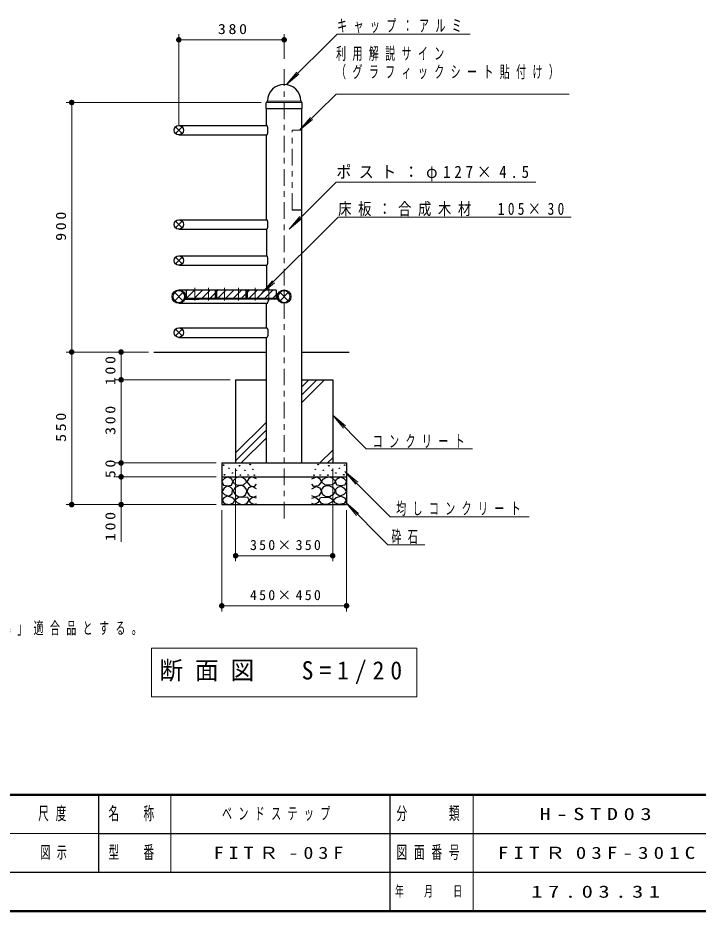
# Model space of a CAD drawing. Units: millimetres on the paper, scale 1:20. Extents: x -365 to 0, y -5 to 257.
# Drawn here: x -197.1 to -74.4, y 0 to 161.1 of the extents above; entities that cross this region are included whole.
import ezdxf

# ---------------------------------------------------------------- set-up
doc = ezdxf.new("R2010")
doc.units = ezdxf.units.MM
doc.linetypes.add('USER2', pattern=[6, 3, -1, 1, -1])
doc.linetypes.add('USER3', pattern=[8, 3, -1, 1, -1, 1, -1])
doc.layers.add('LY_1', color=7, linetype='Continuous', lineweight=13)
doc.layers.add('LY_8', color=7, linetype='Continuous', lineweight=13)
doc.layers.add('LY_3', color=7, linetype='Continuous')
doc.styles.add('ＭＳ ゴシック', font='')
doc.styles.get('ＭＳ ゴシック').set_extended_font_data('MS Gothic')

# ---------------------------------------------------------------- blocks, each defined once
blk = doc.blocks.new('filled_dot')
at = {"color": 0, "linetype": 'Continuous', "lineweight": -2, "const_width": 1.25}
blk.add_lwpolyline([(-0.625, 0, 1), (0.625, 0, 1)], format="xyb", close=True, dxfattribs=at)

msp = doc.modelspace()

# ---------------------------------------------------------------- linework, layer by layer
at = {"layer": 'LY_1'}
for p, q in [((-168.051, 141.813), (-168.051, 158.118)), ((-149.051, 153.67), (-149.051, 158.118)), ((-139.492, 158.16), (-148.696, 148.989)), ((-139.492, 158.16), (-115.492, 158.16)), ((-168.051, 157.118), (-149.051, 157.118)), ((-148.696, 148.989), (-146.764, 151.284)), ((-148.696, 148.989), (-146.394, 150.913)), ((-139.694, 147.302), (-146.257, 140.839)), ((-139.694, 147.302), (-97.694, 147.302)), ((-153.226, 145.813), (-188.36, 145.813)), ((-187.36, 100.813), (-187.36, 145.813)), ((-152.207, 145.834), (-145.894, 145.834)), ((-152.006, 146.063), (-146.095, 146.063)), ((-146.257, 140.839), (-144.311, 143.123)), ((-146.257, 140.839), (-143.944, 142.75)), ((-167.45, 141.414), (-168.652, 140.211)), ((-168.652, 141.414), (-167.45, 140.211)), ((-139.647, 131.459), (-148.16, 122.964)), ((-139.647, 131.459), (-103.647, 131.459)), ((-168.652, 124.414), (-167.45, 123.211)), ((-167.45, 124.414), (-168.652, 123.211)), ((-139.314, 125.141), (-153.108, 111.347)), ((-148.16, 122.964), (-146.229, 125.26)), ((-148.16, 122.964), (-145.86, 124.89)), ((-139.314, 125.141), (-97.314, 125.141)), ((-168.652, 117.914), (-167.45, 116.711)), ((-167.45, 117.914), (-168.652, 116.711)), ((-153.108, 111.347), (-151.18, 113.645)), ((-153.108, 111.347), (-150.81, 113.275)), ((-167.192, 111.672), (-168.91, 109.953)), ((-168.91, 111.672), (-167.192, 109.953)), ((-166.664, 111.936), (-166.585, 112.015)), ((-166.623, 110.563), (-165.158, 112.028)), ((-165.244, 110.528), (-163.744, 112.028)), ((-163.83, 110.528), (-162.33, 112.028)), ((-162.416, 110.528), (-161.426, 111.518)), ((-161.176, 111.768), (-160.916, 112.028)), ((-161.001, 110.528), (-159.501, 112.028)), ((-159.587, 110.528), (-158.087, 112.028)), ((-158.173, 110.528), (-156.673, 112.028)), ((-156.759, 110.528), (-155.926, 111.361)), ((-155.676, 111.611), (-155.259, 112.028)), ((-155.345, 110.528), (-153.845, 112.028)), ((-153.93, 110.528), (-152.43, 112.028)), ((-152.516, 110.528), (-151.016, 112.028)), ((-151.102, 110.528), (-150.426, 111.204)), ((-148.192, 111.672), (-149.91, 109.953)), ((-149.91, 111.672), (-148.192, 109.953)), ((-167.45, 103.711), (-168.652, 104.914)), ((-168.652, 103.711), (-167.45, 104.914)), ((-173.525, 100.813), (-188.36, 100.813)), ((-173.525, 100.813), (-188.36, 100.813)), ((-187.36, 73.313), (-187.36, 100.813)), ((-178.449, 95.813), (-178.449, 100.813)), ((-158.801, 95.813), (-179.449, 95.813)), ((-178.449, 80.813), (-178.449, 95.813)), ((-145.876, 91.712), (-141.775, 95.813)), ((-145.876, 93.126), (-143.19, 95.813)), ((-145.876, 94.541), (-144.604, 95.813)), ((-140.301, 89.413), (-138.372, 87.115)), ((-140.301, 89.413), (-138.003, 87.485)), ((-134.247, 83.36), (-140.301, 89.413)), ((-157.801, 82.616), (-152.226, 88.191)), ((-157.801, 81.201), (-152.226, 86.776)), ((-156.775, 80.813), (-152.226, 85.362)), ((-142.633, 80.813), (-140.301, 83.145)), ((-134.247, 83.36), (-115.079, 83.36)), ((-161.301, 80.813), (-179.449, 80.813)), ((-178.449, 78.313), (-178.449, 80.813)), ((-141.219, 80.813), (-140.301, 81.731)), ((-157.801, 79.813), (-157.801, 63.08)), ((-140.301, 79.813), (-140.301, 63.08)), ((-138.087, 79.291), (-136.158, 76.992)), ((-138.087, 79.291), (-135.788, 77.362)), ((-129.917, 71.121), (-138.087, 79.291)), ((-161.301, 78.313), (-179.449, 78.313)), ((-178.449, 66.594), (-178.449, 78.313)), ((-161.301, 73.313), (-188.36, 73.313)), ((-137.96, 73.655), (-136.031, 71.357)), ((-137.96, 73.655), (-135.661, 71.727)), ((-130.342, 66.038), (-137.96, 73.655)), ((-160.301, 72.313), (-160.301, 54.057)), ((-137.801, 72.313), (-137.801, 54.057)), ((-129.917, 71.121), (-104.855, 71.121)), ((-130.342, 66.038), (-123.705, 66.038)), ((-140.301, 64.08), (-157.801, 64.08)), ((-137.801, 55.057), (-160.301, 55.057)), ((-172.951, 47.418), (-172.951, 38.618)), ((-125.151, 47.418), (-172.951, 47.418)), ((-125.151, 38.618), (-125.151, 47.418)), ((-172.951, 38.618), (-125.151, 38.618))]:
    msp.add_line(p, q, dxfattribs=at)
at = {"layer": 'LY_1', "linetype": 'USER2'}
for p, q in [((-149.051, 70.813), (-149.051, 152.67)), ((-165.176, 110.1), (-165.176, 112.368)), ((-162.676, 110.1), (-162.676, 112.368)), ((-159.801, 110.1), (-159.801, 112.368)), ((-157.301, 110.1), (-157.301, 112.368)), ((-154.301, 110.1), (-154.301, 112.368)), ((-151.801, 110.1), (-151.801, 112.368))]:
    msp.add_line(p, q, dxfattribs=at)
at = {"layer": 'LY_1', "lineweight": 25}
for p, q in [((-152.301, 144.738), (-152.28, 145.754)), ((-152.222, 145.891), (-152.094, 146.019)), ((-145.88, 145.891), (-146.007, 146.019)), ((-145.801, 144.738), (-145.821, 145.754)), ((-152.276, 144.713), (-145.826, 144.713)), ((-152.226, 141.663), (-152.226, 144.713)), ((-145.876, 80.813), (-145.876, 144.713)), ((-168.051, 141.663), (-152.196, 141.663)), ((-168.051, 139.963), (-152.196, 139.963)), ((-152.226, 124.663), (-152.226, 139.963)), ((-147.617, 126.438), (-145.876, 126.438)), ((-168.051, 124.663), (-152.196, 124.663)), ((-168.051, 122.963), (-152.196, 122.963)), ((-152.226, 122.963), (-152.226, 118.163)), ((-168.051, 118.163), (-152.196, 118.163)), ((-168.051, 116.463), (-152.196, 116.463)), ((-152.226, 116.463), (-152.226, 112.028)), ((-168.051, 112.028), (-150.576, 112.028)), ((-166.676, 110.678), (-166.676, 111.878)), ((-161.426, 110.678), (-161.426, 111.878)), ((-161.176, 110.678), (-161.176, 111.878)), ((-155.926, 110.678), (-155.926, 111.878)), ((-155.676, 110.678), (-155.676, 111.878)), ((-150.426, 110.678), (-150.426, 111.878)), ((-168.051, 109.598), (-152.196, 109.598)), ((-166.916, 110.378), (-164.37, 110.378)), ((-166.87, 110.528), (-150.232, 110.528)), ((-164.37, 110.528), (-164.37, 110.378)), ((-150.185, 110.378), (-164.37, 110.378)), ((-152.226, 105.163), (-152.226, 109.598)), ((-168.051, 105.163), (-152.196, 105.163)), ((-168.051, 103.463), (-152.196, 103.463)), ((-152.226, 80.813), (-152.226, 103.463)), ((-172.525, 100.813), (-152.226, 100.813)), ((-145.876, 100.813), (-137.322, 100.813)), ((-157.801, 95.813), (-152.226, 95.813)), ((-157.801, 95.813), (-157.801, 80.813)), ((-145.876, 95.813), (-140.301, 95.813)), ((-140.301, 95.813), (-140.301, 80.813)), ((-160.301, 80.813), (-160.301, 73.313)), ((-160.301, 80.813), (-137.801, 80.813)), ((-137.801, 80.813), (-137.801, 73.313)), ((-160.301, 78.313), (-137.801, 78.313)), ((-160.301, 73.313), (-137.801, 73.313))]:
    msp.add_line(p, q, dxfattribs=at)
at = {"layer": 'LY_1', "linetype": 'USER3'}
for p, q in [((-147.617, 140.813), (-145.876, 140.813)), ((-147.617, 126.438), (-147.617, 140.813))]:
    msp.add_line(p, q, dxfattribs=at)
at = {"layer": 'LY_1', "lineweight": 25}
for points in [[(-152.196, 139.963), (-152.166, 139.97), (-152.137, 139.991), (-152.108, 140.027), (-152.082, 140.076), (-152.057, 140.138), (-152.034, 140.211), (-152.014, 140.295), (-151.998, 140.388), (-151.985, 140.487), (-151.975, 140.593), (-151.969, 140.702), (-151.967, 140.813), (-151.969, 140.923), (-151.975, 141.033), (-151.985, 141.138), (-151.998, 141.238), (-152.014, 141.33), (-152.034, 141.414), (-152.057, 141.487), (-152.082, 141.549), (-152.108, 141.598), (-152.137, 141.634), (-152.166, 141.655), (-152.196, 141.663)], [(-152.196, 122.963), (-152.166, 122.97), (-152.137, 122.991), (-152.108, 123.027), (-152.082, 123.076), (-152.057, 123.138), (-152.034, 123.211), (-152.014, 123.295), (-151.998, 123.388), (-151.985, 123.487), (-151.975, 123.593), (-151.969, 123.702), (-151.967, 123.813), (-151.969, 123.923), (-151.975, 124.033), (-151.985, 124.138), (-151.998, 124.238), (-152.014, 124.33), (-152.034, 124.414), (-152.057, 124.487), (-152.082, 124.549), (-152.108, 124.598), (-152.137, 124.634), (-152.166, 124.655), (-152.196, 124.663)], [(-152.196, 116.463), (-152.166, 116.47), (-152.137, 116.491), (-152.108, 116.527), (-152.082, 116.576), (-152.057, 116.638), (-152.034, 116.711), (-152.014, 116.795), (-151.998, 116.888), (-151.985, 116.987), (-151.975, 117.093), (-151.969, 117.202), (-151.967, 117.313), (-151.969, 117.423), (-151.975, 117.533), (-151.985, 117.638), (-151.998, 117.738), (-152.014, 117.83), (-152.034, 117.914), (-152.057, 117.987), (-152.082, 118.049), (-152.108, 118.098), (-152.137, 118.134), (-152.166, 118.155), (-152.196, 118.163)], [(-152.196, 109.598), (-152.136, 109.611), (-152.078, 109.652), (-152.022, 109.719), (-151.97, 109.811), (-151.923, 109.926), (-151.883, 110.061), (-151.849, 110.212), (-151.824, 110.378)], [(-152.196, 105.163), (-152.163, 105.154), (-152.131, 105.128), (-152.101, 105.086), (-152.072, 105.028), (-152.046, 104.955), (-152.023, 104.869), (-152.004, 104.772), (-151.988, 104.666), (-151.976, 104.552), (-151.97, 104.433), (-151.967, 104.313), (-151.97, 104.192), (-151.976, 104.073), (-151.988, 103.959), (-152.004, 103.853), (-152.023, 103.756), (-152.046, 103.67), (-152.072, 103.597), (-152.101, 103.539), (-152.131, 103.497), (-152.163, 103.471), (-152.196, 103.463)], [(-154.051, 77.977), (-154.906, 78.294), (-155.445, 78.025), (-155.762, 77.423), (-155.176, 76.663), (-154.399, 76.599), (-154.051, 76.995)], [(-144.051, 77.977), (-143.195, 78.294), (-142.657, 78.025), (-142.34, 77.423), (-142.926, 76.663), (-143.702, 76.599), (-144.051, 76.995)], [(-154.067, 76.171), (-154.827, 76.568), (-155.461, 76.314), (-155.762, 75.664), (-155.318, 74.888), (-154.558, 74.651), (-154.067, 74.857)], [(-144.035, 76.171), (-143.274, 76.568), (-142.641, 76.314), (-142.34, 75.664), (-142.783, 74.888), (-143.544, 74.651), (-144.035, 74.857)], [(-154.051, 74.445), (-154.716, 74.651), (-155.366, 74.096), (-155.191, 73.7), (-154.463, 73.336), (-154.051, 73.494)], [(-144.051, 74.445), (-143.385, 74.651), (-142.736, 74.096), (-142.91, 73.7), (-143.639, 73.336), (-144.051, 73.494)]]:
    msp.add_lwpolyline(points, dxfattribs=at)
for points in [[(-159.178, 78.283), (-159.812, 77.982), (-160.287, 77.506), (-159.986, 76.809), (-159.257, 76.667), (-158.56, 76.825), (-158.307, 77.411), (-158.497, 77.918)], [(-157.207, 78.287), (-157.734, 78.152), (-158.315, 77.517), (-158.086, 77.098), (-157.628, 76.86), (-157.112, 76.787), (-156.369, 76.855), (-155.802, 77.395), (-156.085, 77.895), (-156.619, 78.206)], [(-140.894, 78.287), (-140.367, 78.152), (-139.786, 77.517), (-140.016, 77.098), (-140.473, 76.86), (-140.989, 76.787), (-141.732, 76.855), (-142.3, 77.395), (-142.016, 77.895), (-141.483, 78.206)], [(-138.923, 78.283), (-138.289, 77.982), (-137.814, 77.506), (-138.115, 76.809), (-138.844, 76.667), (-139.541, 76.825), (-139.794, 77.411), (-139.604, 77.918)], [(-159.305, 76.635), (-159.844, 76.286), (-160.287, 75.605), (-159.78, 75.146), (-159.115, 74.829), (-158.418, 75.273), (-158.339, 76.112), (-158.747, 76.475)], [(-157.842, 75.071), (-157.221, 74.726), (-156.545, 74.679), (-156.031, 75.04), (-155.788, 75.638), (-155.9, 76.176), (-156.248, 76.584), (-156.713, 76.749), (-157.248, 76.692), (-157.937, 76.324), (-158.234, 75.746)], [(-140.259, 75.071), (-140.881, 74.726), (-141.557, 74.679), (-142.07, 75.04), (-142.313, 75.638), (-142.202, 76.176), (-141.854, 76.584), (-141.388, 76.749), (-140.854, 76.692), (-140.164, 76.324), (-139.867, 75.746)], [(-138.796, 76.635), (-138.258, 76.286), (-137.814, 75.605), (-138.321, 75.146), (-138.987, 74.829), (-139.684, 75.273), (-139.763, 76.112), (-139.355, 76.475)], [(-159.346, 74.838), (-159.915, 74.519), (-160.253, 74.097), (-159.849, 73.531), (-158.906, 73.327), (-158.191, 73.647), (-157.917, 74.152), (-158.457, 74.607)], [(-156.491, 74.631), (-157.275, 74.591), (-157.937, 74.118), (-157.504, 73.658), (-156.815, 73.347), (-156.25, 73.339), (-155.707, 73.564), (-155.369, 74.091), (-155.626, 74.577)], [(-141.611, 74.631), (-140.827, 74.591), (-140.165, 74.118), (-140.597, 73.658), (-141.286, 73.347), (-141.851, 73.339), (-142.394, 73.564), (-142.732, 74.091), (-142.476, 74.577)], [(-138.755, 74.838), (-138.187, 74.519), (-137.849, 74.097), (-138.252, 73.531), (-139.195, 73.327), (-139.911, 73.647), (-140.184, 74.152), (-139.645, 74.607)]]:
    msp.add_lwpolyline(points, close=True, dxfattribs=at)
for centre, radius in [((-168.051, 140.813), 0.85), ((-168.051, 123.813), 0.85), ((-168.051, 117.313), 0.85), ((-168.051, 110.813), 1.215), ((-149.051, 110.813), 1.215), ((-168.051, 104.313), 0.85), ((-155.18, 80.517), 0.05), ((-142.922, 80.517), 0.05), ((-159.97, 80.421), 0.05), ((-159.02, 79.851), 0.05), ((-158.37, 79.011), 0.05), ((-157.673, 79.487), 0.05), ((-157.103, 80.31), 0.05), ((-156.126, 79.49), 0.05), ((-154.68, 79.666), 0.05), ((-143.422, 79.666), 0.05), ((-141.976, 79.49), 0.05), ((-140.998, 80.31), 0.05), ((-140.428, 79.487), 0.05), ((-139.731, 79.011), 0.05), ((-139.082, 79.851), 0.05), ((-138.131, 80.421), 0.05), ((-159.812, 78.679), 0.05), ((-156.929, 78.631), 0.05), ((-155.545, 78.639), 0.05), ((-154.437, 78.612), 0.05), ((-143.665, 78.612), 0.05), ((-142.557, 78.639), 0.05), ((-141.173, 78.631), 0.05), ((-138.289, 78.679), 0.05)]:
    msp.add_circle(centre, radius, dxfattribs=at)
at = {"layer": 'LY_1'}
for centre in [(-168.051, 110.813), (-149.051, 110.813)]:
    msp.add_circle(centre, 1.04, dxfattribs=at)
at = {"layer": 'LY_1', "lineweight": 25}
for centre, radius, start, end in [((-149.051, 146.063), 3, 1.14005, 178.85842), ((-152.08, 145.75), 0.2, 135, 178.99605), ((-152.2, 146.125), 0.15, 315, 358.85842), ((-145.901, 146.125), 0.15, 181.14005, 225), ((-146.021, 145.75), 0.2, 1.00395, 45), ((-152.276, 144.738), 0.025, 178.87801, 270), ((-145.826, 144.738), 0.025, 270, 1.12199), ((-166.526, 111.878), 0.15, 90, 180), ((-161.576, 111.878), 0.15, 0, 90), ((-161.026, 111.878), 0.15, 90, 180), ((-156.076, 111.878), 0.15, 0, 90), ((-155.526, 111.878), 0.15, 90, 180), ((-150.576, 111.878), 0.15, 0, 90), ((-166.526, 110.678), 0.15, 180, 270), ((-161.576, 110.678), 0.15, 270, 0), ((-161.026, 110.678), 0.15, 180, 270), ((-156.076, 110.678), 0.15, 270, 0), ((-155.526, 110.678), 0.15, 180, 270), ((-150.576, 110.678), 0.15, 270, 0)]:
    msp.add_arc(centre, radius, start, end, dxfattribs=at)
at = {"layer": 'LY_8', "lineweight": 50}
for p, q in [((-365, 21), (0, 21)), ((-365, 0), (0, 0))]:
    msp.add_line(p, q, dxfattribs=at)
at = {"layer": 'LY_8', "lineweight": 25}
for p, q in [((-182.5, 21), (-182.5, 7)), ((-130, 21), (-130, 0)), ((-182.5, 14), (-70, 14)), ((-237.5, 7), (0, 7))]:
    msp.add_line(p, q, dxfattribs=at)
at = {"layer": 'LY_8'}
for p, q in [((-169.5, 21), (-169.5, 7)), ((-115, 21), (-115, 0)), ((-237.5, 14), (-182.5, 14))]:
    msp.add_line(p, q, dxfattribs=at)

# ---------------------------------------------------------------- block references
at = {"layer": 'LY_1', "xscale": 0.4, "yscale": 0.4}
for p in [(-168.051, 157.118), (-157.801, 64.08), (-160.301, 55.057)]:
    msp.add_blockref('filled_dot', p, dxfattribs=at)
for p, rotation in [((-149.051, 157.118), 180), ((-187.36, 145.813), 270), ((-187.36, 100.813), 270), ((-187.36, 100.813), 90), ((-178.449, 100.813), 270), ((-178.449, 95.813), 90), ((-178.449, 95.813), 270), ((-178.449, 80.813), 90), ((-178.449, 80.813), 270), ((-178.449, 78.313), 90), ((-178.449, 78.313), 270), ((-187.36, 73.313), 90), ((-178.449, 73.313), 90), ((-140.301, 64.08), 180), ((-137.801, 55.057), 180)]:
    msp.add_blockref('filled_dot', p, dxfattribs=dict(at, rotation=rotation))

# ---------------------------------------------------------------- texts
at = {"layer": 'LY_1', "style": 'ＭＳ ゴシック'}
for s, insert, char_height, attachment_point in [('\\T1.64;\\W0.6;キャップ：アルミ', (-139.492, 158.31), 2.199, 7), ('\\T1.33;\\W1.15;380', (-158.135, 158.118), 1.833, 8), ('\\T1.64;\\W0.6;利用解説サイン', (-139.694, 155.752), 2.199, 1), ('\\T1.64;\\W0.6;（グラフィックシート貼付け）', (-139.694, 152.452), 2.199, 1), ('\\T1.5;\\W0.9;ポスト：φ127×4.5', (-139.647, 131.609), 2.199, 7), ('\\T1.5;\\W0.8;床板：合成木材\u3000105×30', (-139.314, 125.291), 2.199, 7), ('\\T1.64;\\W0.6;コンクリート', (-133.079, 83.51), 2.199, 7), ('\\T1.64;\\W0.6;均しコンクリート', (-128.855, 71.271), 2.199, 7), ('\\T1.64;\\W0.6;砕石', (-129.705, 66.188), 2.199, 7), ('\\T1.32;350×350', (-148.626, 65.08), 1.833, 8), ('\\T1.32;450×450', (-148.626, 56.057), 1.833, 8), ('\\T1.64;\\W0.6;合成木材は、木粉入り再生プラスチック（ポリプロピレン系、色：サンディーブラウン）とし、「再生有機系建材認定基準」適合品とする。', (-359.511, 49.666), 2.199, 7), ('\\T1.5;\\W0.95;断面図\u3000S=1/20', (-171.551, 43.018), 3.299, 4), ('\\T1.5;\\W1.2;FITＲ-03F', (-161.75, 10.5), 2.199, 4), ('\\T1.5;\\W1.35;17.03.31', (-104.5, 3.5), 2.199, 4)]:
    msp.add_mtext(s, dxfattribs=dict(at, insert=insert, char_height=char_height, attachment_point=attachment_point))
at = {"layer": 'LY_1', "char_height": 1.833, "attachment_point": 8, "rotation": 90, "style": 'ＭＳ ゴシック'}
for s, insert in [('\\T1.33;\\W1.15;900', (-188.36, 123.729)), ('\\T1.33;\\W1.15;100', (-179.449, 97.707)), ('\\T1.33;\\W1.15;300', (-179.449, 88.729)), ('\\T1.33;\\W1.15;550', (-188.36, 87.478)), ('\\T1.34;\\W1.15;50', (-179.449, 79.99)), ('\\T1.33;\\W1.15;100', (-179.449, 69.594))]:
    msp.add_mtext(s, dxfattribs=dict(at, insert=insert))
at = {"layer": 'LY_3', "char_height": 2.199, "attachment_point": 4, "style": 'ＭＳ ゴシック'}
for s, insert in [('\\T1.64;\\W0.6;ベンドステップ', (-160.25, 17.5)), ('\\T1.5;\\W1.35;H-STD03', (-103, 17.5)), ('\\T1.64;\\W0.6;図示', (-193, 10.5)), ('\\T1.5;\\W1.25;FITＲ03F-301C', (-110.5, 10.5))]:
    msp.add_mtext(s, dxfattribs=dict(at, insert=insert))
at = {"layer": 'LY_8', "attachment_point": 5, "style": 'ＭＳ ゴシック'}
for s, insert, char_height in [('\\T1.64;\\W0.6;尺度', (-190.25, 17.5), 2.346), ('\\T1.64;\\W0.6;名\u3000称', (-176, 17.5), 2.346), ('\\T1.64;\\W0.6;分\u3000\u3000類', (-122.5, 17.5), 2.346), ('\\T1.64;\\W0.6;型\u3000番', (-176, 10.5), 2.346), ('\\T1.64;\\W0.6;図面番号', (-122.5, 10.5), 2.346), ('\\T1.64;\\W0.6;年\u3000月\u3000日', (-122.5, 3.5), 1.906)]:
    msp.add_mtext(s, dxfattribs=dict(at, insert=insert, char_height=char_height))

doc.saveas('drawing.dxf')
